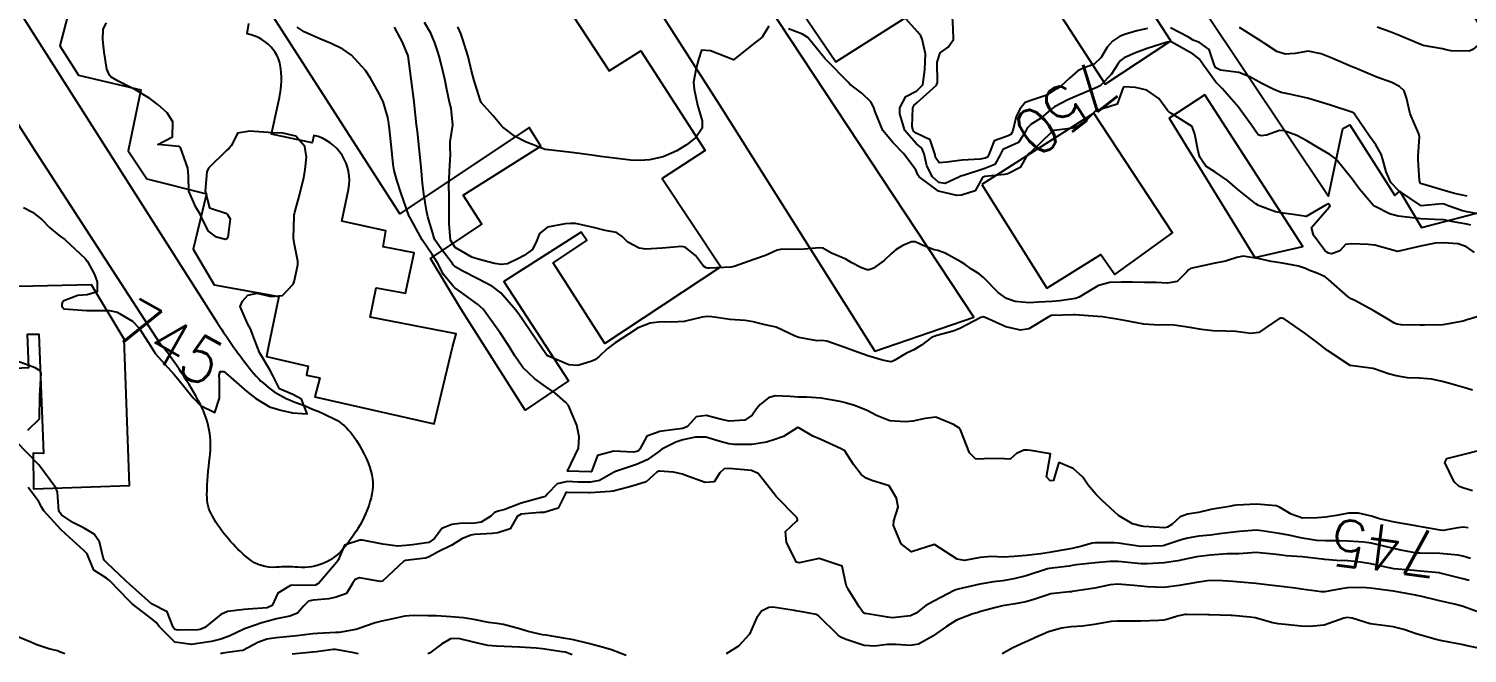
# Model space of a CAD drawing. Header units: metres. Extents: x 298520 to 308411, y 7433745 to 7450750.
# Drawn here: x 305375 to 305500.2, y 7436615.8 to 7436670.2 of the extents above; entities that cross this region are included whole.
import ezdxf
from ezdxf.enums import TextEntityAlignment as Align

# ---------------------------------------------------------------- set-up
doc = ezdxf.new("R2010")
doc.units = ezdxf.units.M
doc.header["$LTSCALE"] = 10
for name, color, linetype in [('Cotas', 45, 'Continuous'), ('Curvas de Nivel 1m', 11, 'Continuous'), ('Curvas de Nivel 5m', 15, 'Continuous'), ('Edificações', 30, 'Continuous'), ('Vias Primárias', 230, 'Continuous')]:
    doc.layers.add(name, color=color, linetype=linetype)
doc.styles.add('Style-STANDARD', font='STANDARD.shx')

msp = doc.modelspace()

# ---------------------------------------------------------------- linework, layer by layer
at = {"layer": 'Curvas de Nivel 1m', "flags": 128}
for points, elevation in [([(305472.35, 7436670.26), (305471.42, 7436670.05), (305470.35, 7436669.72), (305469.91, 7436669.57), (305469.3, 7436669.14), (305468.85, 7436668.63), (305468.33, 7436667.74), (305467.72, 7436667.16), (305466.71, 7436666.78), (305466.31, 7436666.57), (305465.56, 7436665.93), (305464.78, 7436665.2), (305464.48, 7436665.01), (305464.29, 7436664.91), (305463.51, 7436664.43), (305462.28, 7436664.02), (305461.71, 7436663.8), (305461.26, 7436663.24), (305460.92, 7436662.59), (305460.6, 7436661.25), (305460.48, 7436661.01), (305460.24, 7436660.92), (305459.01, 7436660.48), (305458.56, 7436659.27), (305458.44, 7436659.05), (305458.22, 7436658.95), (305457.81, 7436658.87), (305456.22, 7436658.79), (305454.91, 7436658.61), (305454.22, 7436658.57), (305453.91, 7436659.01), (305453.85, 7436659.33), (305453.45, 7436660.55), (305452.24, 7436661.14), (305451.98, 7436661.35), (305451.88, 7436661.72), (305451.93, 7436663.35), (305452.04, 7436663.59), (305452.28, 7436663.78), (305453.99, 7436665.32), (305454.08, 7436665.54), (305454.06, 7436667.32), (305454.33, 7436668.13), (305455.01, 7436668.64), (305455.49, 7436669.31), (305455.44, 7436670.22), (305455.39, 7436671.31)], 751), ([(305500.26, 7436626.77), (305499.84, 7436626.83), (305499.36, 7436626.78), (305498.09, 7436626.54), (305497.84, 7436626.55), (305496.34, 7436626.82), (305495.84, 7436626.92), (305495.72, 7436626.95), (305493.85, 7436627.25), (305492.55, 7436627.56), (305491.85, 7436627.79), (305490.71, 7436628.03), (305489.85, 7436628.03), (305488.8, 7436627.85), (305487.85, 7436627.69), (305487.15, 7436627.63), (305485.85, 7436627.62), (305484.85, 7436627.95), (305483.86, 7436628.56), (305483.57, 7436628.68), (305481.86, 7436628.82), (305480.13, 7436628.73), (305479.86, 7436628.7), (305479.47, 7436628.63), (305477.86, 7436628.35), (305476.79, 7436628.11), (305475.85, 7436627.95), (305475.2, 7436627.71), (305474.48, 7436627.07), (305474.09, 7436626.83), (305473.84, 7436626.78), (305472.05, 7436626.89), (305471.84, 7436626.92), (305471.06, 7436627.12), (305469.85, 7436627.83), (305468.41, 7436629.14), (305467.87, 7436629.7), (305467.2, 7436630.49), (305466.73, 7436631.17), (305465.89, 7436631.94), (305464.63, 7436632.46), (305464.26, 7436631.2), (305464.19, 7436630.9), (305463.89, 7436630.85), (305463.56, 7436631.21), (305463.91, 7436633.2), (305462.2, 7436633.51), (305461.92, 7436633.54), (305461.61, 7436633.54), (305460.95, 7436633.24), (305460.4, 7436632.75), (305459.91, 7436632.77), (305458.38, 7436632.79), (305457.91, 7436632.74), (305457.4, 7436632.77), (305456.88, 7436633.29), (305456.6, 7436633.97), (305456.08, 7436635.3), (305455.94, 7436635.48), (305455.47, 7436635.77), (305453.95, 7436636.39), (305453, 7436636.28), (305451.94, 7436636.07), (305451.29, 7436636.01), (305449.94, 7436636.08), (305448.79, 7436636.55), (305447.96, 7436636.98), (305446.86, 7436637.41), (305446.17, 7436637.63), (305445.97, 7436637.69), (305445.62, 7436637.77), (305443.97, 7436638.07), (305442.67, 7436638.16), (305441.97, 7436638.16), (305441.25, 7436638.2), (305439.97, 7436638.25), (305439.38, 7436638.08), (305438.65, 7436637.5), (305438.33, 7436637.13), (305437.95, 7436636.59), (305437.32, 7436636.15), (305435.94, 7436636.06), (305435.29, 7436636.2), (305433.95, 7436636.56), (305433.09, 7436636.43), (305432.33, 7436635.58), (305431.93, 7436635.41), (305430.33, 7436635.21), (305429.93, 7436635.17), (305428.78, 7436634.76), (305428.18, 7436633.63), (305428.06, 7436633.48), (305427.91, 7436633.41), (305427.64, 7436633.36), (305425.91, 7436633.43), (305424.5, 7436633.08), (305423.98, 7436631.68), (305423.94, 7436631.64), (305423.89, 7436631.63), (305421.89, 7436631.71), (305422.84, 7436633.7), (305422.9, 7436634.68), (305422.71, 7436635.7), (305421.96, 7436637.42), (305421.72, 7436637.71), (305420.77, 7436638.51), (305419.98, 7436639.07), (305419.04, 7436639.74), (305418, 7436640.73), (305417.3, 7436641.76), (305416.82, 7436642.57), (305416.03, 7436643.74), (305416, 7436643.78), (305415.94, 7436643.88), (305414.54, 7436645.8), (305414.06, 7436646.26), (305412.58, 7436647.31), (305412.08, 7436647.68), (305411.93, 7436647.82), (305411.1, 7436648.84), (305410.56, 7436649.84), (305410.11, 7436650.57), (305409.25, 7436651.86), (305408.15, 7436653.82), (305408.13, 7436653.85), (305408.12, 7436653.87), (305407.6, 7436655.31), (305407.41, 7436655.88), (305407.02, 7436657.06), (305406.8, 7436657.89), (305406.72, 7436658.41), (305406.56, 7436659.89), (305406.36, 7436661.79), (305406.35, 7436661.9), (305406.34, 7436661.99), (305406.26, 7436662.5), (305405.83, 7436663.9), (305405.39, 7436664.8), (305404.75, 7436665.92), (305404.3, 7436666.6), (305403.1, 7436667.93), (305402.33, 7436668.46), (305401.32, 7436668.94), (305400.34, 7436669.37), (305398.96, 7436669.98), (305398.35, 7436670.38)], 746), ([(305500.63, 7436638.76), (305499.98, 7436638.97), (305498.56, 7436639.36), (305497.99, 7436639.51), (305497.09, 7436639.71), (305495.99, 7436639.81), (305494.98, 7436639.84), (305493.99, 7436639.99), (305493.34, 7436640.19), (305492, 7436640.65), (305490, 7436640.89), (305488.02, 7436642.21), (305487.09, 7436642.93), (305486.04, 7436643.73), (305484.25, 7436644.96), (305484.05, 7436645.04), (305483.97, 7436645.04), (305483.79, 7436644.96), (305482.04, 7436643.79), (305481.36, 7436643.68), (305480.04, 7436643.86), (305479.16, 7436643.9), (305478.04, 7436643.93), (305477.05, 7436644.05), (305476.04, 7436644.22), (305474.69, 7436644.43), (305474.05, 7436644.44), (305473.36, 7436644.41), (305472.05, 7436644.5), (305470.37, 7436644.81), (305470.05, 7436644.87), (305468.44, 7436645.15), (305468.05, 7436645.18), (305468.02, 7436645.18), (305466.06, 7436645.32), (305465.91, 7436645.32), (305464.05, 7436645.27), (305463.99, 7436645.26), (305463.85, 7436645.2), (305462.04, 7436644.11), (305461.3, 7436643.98), (305460.04, 7436644.27), (305458.23, 7436645.09), (305458.05, 7436645.14), (305457.87, 7436645.09), (305456.04, 7436644.12), (305455.46, 7436643.89), (305454.03, 7436643.52), (305453.57, 7436643.33), (305452.68, 7436642.68), (305452.02, 7436642.28), (305451.39, 7436641.98), (305450.36, 7436641.37), (305450.13, 7436641.25), (305450.01, 7436641.23), (305449.3, 7436641.38), (305448.02, 7436641.75), (305446.79, 7436642.18), (305446.02, 7436642.47), (305444.44, 7436643.03), (305444.03, 7436643.07), (305443.62, 7436643.04), (305442.03, 7436643.33), (305441.71, 7436643.47), (305440.04, 7436644.24), (305439.08, 7436644.46), (305438.04, 7436644.71), (305437.35, 7436644.82), (305436.05, 7436644.91), (305434.46, 7436645.15), (305434.05, 7436645.18), (305433.59, 7436645.1), (305432.04, 7436644.75), (305430.96, 7436644.68), (305430.04, 7436644.71), (305429.07, 7436644.59), (305428.04, 7436644.18), (305427.19, 7436643.64), (305426.02, 7436642.87), (305425.34, 7436642.35), (305424.6, 7436641.67), (305424.27, 7436641.41), (305424.01, 7436641.29), (305422.79, 7436640.9), (305422, 7436640.96), (305420.24, 7436641.73), (305420.1, 7436641.81), (305420.01, 7436641.92), (305418.76, 7436643.74), (305418.04, 7436644.81), (305417.66, 7436645.37), (305417.37, 7436645.76), (305416.07, 7436647.24), (305415.36, 7436647.79), (305414.09, 7436648.45), (305412.79, 7436649.12), (305412.1, 7436649.51), (305411.94, 7436649.66), (305411.84, 7436649.82), (305410.89, 7436651.07), (305410.34, 7436651.85), (305410.27, 7436651.99), (305410.14, 7436652.51), (305409.74, 7436653.85), (305409.61, 7436654.4), (305409.39, 7436655.86), (305409.27, 7436656.77), (305409.17, 7436657.86), (305409.07, 7436659.01), (305408.97, 7436659.86), (305408.82, 7436661.29), (305408.75, 7436661.87), (305408.57, 7436663.56), (305408.54, 7436663.87), (305408.29, 7436665.87), (305408.03, 7436667.87), (305407.54, 7436669.08), (305407.09, 7436669.89), (305406.83, 7436670.37)], 747), ([(305501.53, 7436645.29), (305500.05, 7436644.85), (305500, 7436644.83), (305499.83, 7436644.77), (305498.05, 7436644.44), (305496.46, 7436644.41), (305496.05, 7436644.42), (305494.43, 7436644.46), (305494.05, 7436644.51), (305493.81, 7436644.61), (305493.43, 7436644.85), (305492.06, 7436645.67), (305490.41, 7436646.56), (305490.08, 7436646.72), (305489.81, 7436646.89), (305488.1, 7436648.4), (305487.81, 7436648.63), (305487.17, 7436648.92), (305486.39, 7436649.22), (305486.11, 7436649.34), (305485.5, 7436649.55), (305484.11, 7436649.81), (305483.11, 7436649.97), (305482.12, 7436650.2), (305480.69, 7436650.43), (305480.12, 7436650.32), (305479.15, 7436649.98), (305478.11, 7436649.8), (305476.51, 7436649.45), (305476.11, 7436649.34), (305475.92, 7436649.25), (305475.78, 7436649.06), (305474.95, 7436648.21), (305474.09, 7436648.07), (305473.12, 7436648.12), (305472.09, 7436648.14), (305471.06, 7436648.15), (305470.09, 7436648.17), (305469.09, 7436648.14), (305468.09, 7436647.86), (305466.93, 7436647.17), (305466.41, 7436646.85), (305466.08, 7436646.75), (305464.74, 7436646.53), (305464.07, 7436646.48), (305462.87, 7436646.42), (305462.07, 7436646.35), (305460.83, 7436646.49), (305460.08, 7436646.75), (305459.36, 7436647.26), (305458.1, 7436648.57), (305457.71, 7436648.88), (305457.05, 7436649.29), (305456.5, 7436649.69), (305456.11, 7436649.93), (305454.75, 7436650.68), (305454.12, 7436650.91), (305453.78, 7436650.99), (305452.9, 7436651.34), (305452.13, 7436651.67), (305451.81, 7436651.67), (305451.07, 7436651.36), (305450.48, 7436651.01), (305450.12, 7436650.69), (305449.44, 7436650.05), (305448.51, 7436649.39), (305448.23, 7436649.26), (305448.1, 7436649.23), (305447.95, 7436649.24), (305447.48, 7436649.4), (305446.58, 7436649.89), (305446.11, 7436650.17), (305444.87, 7436650.68), (305444.12, 7436651.11), (305443.81, 7436651.14), (305442.12, 7436651.01), (305440.56, 7436651.05), (305440.12, 7436650.96), (305439.13, 7436650.48), (305438.11, 7436650.14), (305436.38, 7436649.54), (305436.1, 7436649.47), (305434.27, 7436649.39), (305434.1, 7436649.37), (305433.94, 7436649.4), (305433.73, 7436649.57), (305433.02, 7436650.48), (305432.12, 7436651.21), (305431.81, 7436651.28), (305430.13, 7436651.13), (305428.7, 7436651.05), (305428.13, 7436651.13), (305427.15, 7436651.64), (305426.63, 7436652.15), (305426.14, 7436652.48), (305425.16, 7436652.65), (305424.15, 7436652.91), (305422.58, 7436653.26), (305422.15, 7436653.28), (305421.69, 7436653.24), (305420.15, 7436652.95), (305419.46, 7436652.41), (305419.2, 7436651.74), (305418.85, 7436651.02), (305418.11, 7436650.48), (305417.63, 7436650.23), (305416.65, 7436649.77), (305416.1, 7436649.7), (305415.52, 7436649.79), (305414.11, 7436650.17), (305413.57, 7436650.34), (305412.12, 7436651.17), (305411.71, 7436651.83), (305411.59, 7436653.27), (305411.6, 7436653.83), (305411.59, 7436655.25), (305411.58, 7436655.83), (305411.56, 7436656.45), (305411.62, 7436657.83), (305411.7, 7436659.31), (305411.68, 7436659.83), (305411.68, 7436660.38), (305411.91, 7436661.83), (305411.75, 7436663.31), (305411.63, 7436663.83), (305411.39, 7436664.94), (305411.2, 7436665.84), (305410.87, 7436667.29), (305410.71, 7436667.84), (305410.62, 7436668.14), (305410.33, 7436669.01), (305409.98, 7436669.85), (305409.44, 7436670.77)], 748), ([(305439.4, 7436670.45), (305438.82, 7436669.51), (305438.56, 7436669.29), (305438.34, 7436669.11), (305436.32, 7436667.54), (305434.33, 7436668.31), (305433.54, 7436668.36), (305433.29, 7436667.57), (305433.08, 7436666.8), (305432.86, 7436665.57), (305432.9, 7436664.97), (305433.2, 7436663.57), (305433.61, 7436662.21), (305433.61, 7436661.57), (305433.05, 7436660.76), (305432.23, 7436660.11), (305431.41, 7436659.59), (305430.22, 7436659.07), (305429.03, 7436658.81), (305428.21, 7436658.75), (305427.36, 7436658.79), (305426.22, 7436658.93), (305424.77, 7436659.12), (305424.22, 7436659.19), (305422.49, 7436659.42), (305422.22, 7436659.46), (305422, 7436659.48), (305420.22, 7436659.68), (305419.94, 7436659.73), (305418.23, 7436660.39), (305417.33, 7436660.86), (305416.25, 7436661.66), (305416.14, 7436661.78), (305415.41, 7436662.64), (305414.38, 7436663.8), (305414.28, 7436664.03), (305413.72, 7436665.81), (305413.53, 7436666.58), (305413.24, 7436667.81), (305412.76, 7436669.39), (305412.61, 7436669.82), (305412.35, 7436670.4)], 749), ([(305500.81, 7436650.76), (305500.13, 7436651.25), (305499.41, 7436651.5), (305498.13, 7436651.6), (305497.39, 7436651.55), (305496.13, 7436651.3), (305495.74, 7436651.21), (305494.12, 7436650.84), (305492.13, 7436651.38), (305491.57, 7436651.44), (305490.13, 7436651.5), (305489.6, 7436651.43), (305489.09, 7436650.9), (305488.4, 7436650.63), (305488.12, 7436650.7), (305487.98, 7436650.77), (305487.8, 7436650.91), (305486.81, 7436652.27), (305486.62, 7436652.93), (305488.17, 7436654.7), (305488.25, 7436654.83), (305488.21, 7436654.91), (305488.17, 7436654.95), (305488.07, 7436655.01), (305487.92, 7436654.91), (305486.16, 7436653.87), (305485.24, 7436654.03), (305484.17, 7436654.18), (305483.49, 7436654.3), (305482.17, 7436654.79), (305482.03, 7436654.85), (305481.8, 7436654.99), (305480.19, 7436656.27), (305479.32, 7436657.02), (305478.21, 7436657.76), (305477.45, 7436658.27), (305476.92, 7436659.05), (305476.76, 7436659.58), (305476.47, 7436661.06), (305476.25, 7436661.73), (305474.55, 7436662.8), (305474.27, 7436662.94), (305474.12, 7436663.08), (305473.34, 7436664.15), (305472.29, 7436664.89), (305471.31, 7436665.12), (305470.29, 7436665.19), (305470.26, 7436665.16), (305470.25, 7436665.13), (305469.73, 7436663.68), (305468.27, 7436663.2), (305467.91, 7436663.16), (305467.1, 7436662.33), (305466.25, 7436661.72), (305465.86, 7436661.58), (305464.25, 7436661.36), (305464.13, 7436661.32), (305463.99, 7436661.2), (305462.23, 7436659.51), (305462.06, 7436659.39), (305461.9, 7436659.23), (305461.29, 7436658.16), (305460.21, 7436657.6), (305459.92, 7436657.54), (305458.2, 7436657.36), (305458, 7436657.27), (305457.35, 7436656.12), (305456.18, 7436655.74), (305455.76, 7436655.72), (305454.18, 7436656.09), (305452.49, 7436657.35), (305452.38, 7436657.52), (305452.21, 7436657.95), (305451.13, 7436659.36), (305450.23, 7436660.3), (305449.34, 7436661.38), (305448.66, 7436662.99), (305448.53, 7436663.39), (305448.28, 7436663.86), (305447.49, 7436664.61), (305446.46, 7436665.42), (305446.3, 7436665.57), (305444.47, 7436667.44), (305444.32, 7436667.6), (305442.81, 7436669.46), (305442.35, 7436669.76), (305441.11, 7436670.24)], 749), ([(305501.47, 7436654.06), (305500.17, 7436654.3), (305499.78, 7436654.39), (305498.62, 7436654.79), (305498.18, 7436654.95), (305497.99, 7436654.99), (305496.17, 7436654.82), (305494.19, 7436656.14), (305493.54, 7436656.85), (305493.14, 7436657.78), (305492.84, 7436658.86), (305492.69, 7436659.32), (305492.24, 7436660.11), (305491.68, 7436660.88), (305490.44, 7436662.72), (305490.31, 7436662.89), (305490.27, 7436662.92), (305490.22, 7436662.95), (305488.28, 7436663.57), (305487.25, 7436663.9), (305486.29, 7436664.19), (305484.71, 7436664.54), (305484.29, 7436664.61), (305484, 7436664.68), (305483.31, 7436664.97), (305482.3, 7436665.46), (305481.26, 7436666.05), (305480.31, 7436666.43), (305478.72, 7436666.62), (305478.32, 7436666.83), (305478.2, 7436667.03), (305477.73, 7436668.43), (305476.89, 7436669.05), (305476.48, 7436669.19), (305476.34, 7436669.25), (305475.92, 7436669.49), (305474.36, 7436670.32)], 751), ([(305500.19, 7436655.65), (305499.09, 7436655.88), (305498.19, 7436656.14), (305496.33, 7436656.69), (305496.2, 7436656.73), (305496.09, 7436656.82), (305496.02, 7436657.01), (305495.91, 7436658.82), (305495.92, 7436659.13), (305496.03, 7436660.82), (305495.98, 7436661.09), (305495.23, 7436662.83), (305494.91, 7436664.21), (305494.7, 7436664.84), (305494.3, 7436665.21), (305493.62, 7436665.54), (305492.31, 7436666.03), (305490.39, 7436666.82), (305490.32, 7436666.85), (305490.23, 7436666.89), (305488.33, 7436667.71), (305487.48, 7436668.06), (305486.34, 7436668.27), (305485.2, 7436668.08), (305484.33, 7436668.01), (305483.61, 7436668.24), (305482.5, 7436668.99), (305482.41, 7436669.06), (305482.34, 7436669.1), (305482.03, 7436669.31), (305480.36, 7436670.35)], 752), ([(305501.75, 7436669.56), (305501.76, 7436669.34), (305501.04, 7436668.76), (305500.67, 7436668.44), (305500.34, 7436668.28), (305498.8, 7436668.32), (305498.34, 7436668.4), (305498.03, 7436668.48), (305496.34, 7436668.79), (305496.21, 7436668.82), (305494.35, 7436669.63), (305493.48, 7436669.98), (305492.36, 7436670.36)], 753), ([(305500.65, 7436629.99), (305499.88, 7436630.23), (305499.48, 7436630.37), (305499.04, 7436630.78), (305498.23, 7436632.47), (305498.41, 7436632.79), (305499.92, 7436633.17), (305501.17, 7436633.51)], 747), ([(305500.36, 7436622.19), (305499.79, 7436622.33), (305497.94, 7436622.8), (305497.83, 7436622.83), (305497.79, 7436622.83), (305497.75, 7436622.84), (305495.8, 7436623.03), (305495.57, 7436623.05), (305493.8, 7436623.2), (305492.42, 7436623.48), (305491.8, 7436623.63), (305490.9, 7436623.78), (305489.8, 7436623.88), (305488.82, 7436623.92), (305487.8, 7436624), (305486.57, 7436624.16), (305485.81, 7436624.23), (305484.43, 7436624.33), (305483.81, 7436624.4), (305483.31, 7436624.47), (305481.81, 7436624.61), (305480.3, 7436624.51), (305479.81, 7436624.51), (305479.29, 7436624.5), (305477.81, 7436624.38), (305476.61, 7436624.24), (305475.8, 7436624.08), (305474.99, 7436623.88), (305473.8, 7436623.71), (305472.33, 7436623.63), (305471.8, 7436623.63), (305471.23, 7436623.68), (305469.8, 7436623.82), (305469.11, 7436623.83), (305467.8, 7436623.73), (305466.16, 7436623.54), (305465.8, 7436623.48), (305465.54, 7436623.44), (305463.79, 7436623.23), (305463.65, 7436623.2), (305461.79, 7436622.58), (305460.72, 7436622.31), (305459.78, 7436622.16), (305458.97, 7436622.07), (305457.78, 7436621.87), (305455.88, 7436621.41), (305455.77, 7436621.39), (305455.7, 7436621.38), (305455.53, 7436621.3), (305454.37, 7436620.7), (305453.76, 7436620.39), (305453.07, 7436620.01), (305452.23, 7436619.34), (305451.74, 7436619.1), (305450.17, 7436618.94), (305449.74, 7436618.98), (305447.83, 7436619.3), (305447.74, 7436619.31), (305447.68, 7436619.33), (305447.62, 7436619.39), (305447.27, 7436619.88), (305446.3, 7436621.41), (305446.14, 7436621.78), (305445.79, 7436623.42), (305443.8, 7436624.09), (305442.04, 7436623.71), (305441.8, 7436623.77), (305440.93, 7436625.48), (305440.85, 7436626.46), (305441.84, 7436627.37), (305441.9, 7436627.41), (305441.91, 7436627.47), (305441.9, 7436627.53), (305441.84, 7436627.67), (305440.04, 7436629.49), (305439.87, 7436629.72), (305438.48, 7436631.5), (305437.9, 7436631.76), (305436.27, 7436631.91), (305435.9, 7436631.94), (305435.53, 7436631.91), (305435.14, 7436631.55), (305434.66, 7436630.78), (305433.88, 7436630.72), (305432.11, 7436631.36), (305431.89, 7436631.45), (305431.1, 7436631.6), (305429.89, 7436631.7), (305429.82, 7436631.69), (305429.67, 7436631.61), (305428.74, 7436630.76), (305427.88, 7436630.5), (305427.2, 7436630.31), (305425.87, 7436629.96), (305425.61, 7436629.92), (305423.86, 7436629.8), (305423.74, 7436629.8), (305421.87, 7436629.85), (305421.75, 7436629.83), (305421.67, 7436629.71), (305421.08, 7436628.48), (305419.85, 7436628.11), (305419.47, 7436628.11), (305417.84, 7436627.96), (305417.5, 7436627.76), (305416.9, 7436626.69), (305415.82, 7436626.34), (305415.32, 7436626.28), (305413.82, 7436626.18), (305413.48, 7436626.14), (305412.7, 7436625.81), (305411.81, 7436625.26), (305410.64, 7436624.68), (305409.8, 7436624.22), (305409.52, 7436624.13), (305407.79, 7436623.91), (305407.63, 7436623.87), (305405.78, 7436622.11), (305405.59, 7436622.09), (305403.78, 7436622.41), (305403.42, 7436622.28), (305403.18, 7436621.93), (305402.65, 7436621.04), (305401.75, 7436620.72), (305401.11, 7436620.59), (305399.75, 7436620.46), (305399.34, 7436620.38), (305398.93, 7436619.98), (305398.4, 7436619.32), (305397.73, 7436619.08), (305396.57, 7436618.84), (305395.73, 7436618.61), (305395.27, 7436618.49), (305393.96, 7436618.04), (305393.79, 7436617.97), (305393.72, 7436617.93), (305392.44, 7436617.32), (305391.71, 7436617.08), (305390.9, 7436616.88), (305389.7, 7436616.69), (305389.18, 7436616.61), (305387.7, 7436616.82), (305386.37, 7436618.13), (305386.1, 7436618.51), (305385.73, 7436618.82), (305384.01, 7436620.16), (305383.75, 7436620.41), (305382.04, 7436622.18), (305381.77, 7436622.37), (305380.67, 7436623.09), (305380.19, 7436624.2), (305380.09, 7436624.5), (305379.8, 7436624.8), (305378.21, 7436626.23), (305377.82, 7436626.6), (305376.32, 7436628.25), (305376.14, 7436628.55), (305375.85, 7436629.1), (305374.96, 7436630.27)], 744), ([(305501.02, 7436619.48), (305499.75, 7436619.93), (305499.09, 7436620.12), (305497.76, 7436620.42), (305496.11, 7436620.82), (305495.76, 7436620.88), (305495.69, 7436620.9), (305493.77, 7436621.24), (305493.29, 7436621.32), (305491.77, 7436621.52), (305491.08, 7436621.57), (305489.77, 7436621.53), (305489.21, 7436621.46), (305487.77, 7436621.2), (305487.51, 7436621.18), (305485.77, 7436621.41), (305485.22, 7436621.5), (305483.77, 7436621.69), (305482.97, 7436621.78), (305481.78, 7436621.91), (305480.77, 7436622.01), (305479.78, 7436622.08), (305478.91, 7436622.15), (305477.78, 7436622.17), (305476.79, 7436622.04), (305475.78, 7436621.87), (305475.11, 7436621.74), (305473.78, 7436621.57), (305472.32, 7436621.64), (305471.78, 7436621.68), (305471.16, 7436621.74), (305469.78, 7436621.85), (305469.12, 7436621.79), (305467.78, 7436621.5), (305465.8, 7436621.21), (305465.77, 7436621.2), (305465.75, 7436621.2), (305465.55, 7436621.18), (305463.96, 7436621.01), (305463.77, 7436620.97), (305462.46, 7436620.52), (305461.76, 7436620.33), (305460.84, 7436620.16), (305459.75, 7436619.96), (305459.17, 7436619.84), (305457.75, 7436619.44), (305457.61, 7436619.4), (305457.15, 7436619.28), (305455.74, 7436618.72), (305454.88, 7436618.16), (305453.72, 7436617.35), (305453.68, 7436617.32), (305452.42, 7436616.63), (305451.71, 7436616.52), (305450.48, 7436616.6), (305449.71, 7436616.59), (305448.62, 7436616.47), (305447.71, 7436616.53), (305446.05, 7436617.08), (305445.72, 7436617.22), (305445.44, 7436617.42), (305443.74, 7436619.11), (305443.53, 7436619.23), (305442.32, 7436619.46), (305441.74, 7436619.55), (305441.65, 7436619.56), (305439.75, 7436619.85), (305439.4, 7436619.84), (305438.78, 7436619.5), (305438.33, 7436618.91), (305437.72, 7436617.51), (305436.78, 7436616.45), (305435.7, 7436615.78)], 743), ([(305426.98, 7436615.64), (305425.7, 7436616.14), (305425.03, 7436616.34), (305423.71, 7436616.69), (305422.41, 7436617.01), (305421.71, 7436617.14), (305420.03, 7436617.42), (305419.72, 7436617.46), (305418.46, 7436617.74), (305417.72, 7436617.96), (305416.31, 7436618.36), (305415.73, 7436618.43), (305415, 7436618.52), (305413.73, 7436618.78), (305412.84, 7436618.92), (305411.73, 7436619.01), (305410.49, 7436619.09), (305409.74, 7436619.11), (305408.48, 7436619.12), (305407.73, 7436619.07), (305406.68, 7436618.84), (305405.73, 7436618.64), (305405.14, 7436618.5), (305403.72, 7436618), (305403.67, 7436617.98), (305403.45, 7436617.92), (305402, 7436617.65), (305401.72, 7436617.64), (305400.12, 7436617.56), (305399.72, 7436617.53), (305398.34, 7436617.36), (305397.71, 7436617.29), (305396.54, 7436617.18), (305395.71, 7436617.06), (305394.94, 7436616.79), (305393.69, 7436616.12), (305393.64, 7436616.09), (305393.34, 7436616.04), (305391.89, 7436615.86), (305391.69, 7436615.79)], 743), ([(305501.71, 7436616.16), (305499.93, 7436616.56), (305499.72, 7436616.6), (305498.77, 7436616.78), (305497.87, 7436616.94), (305497.72, 7436616.98), (305497.49, 7436617.04), (305495.73, 7436617.54), (305494.66, 7436617.91), (305493.74, 7436618.15), (305493.11, 7436618.22), (305491.74, 7436618.39), (305490.17, 7436618.89), (305489.74, 7436618.95), (305489.46, 7436618.89), (305487.74, 7436618.3), (305486.5, 7436618.17), (305485.74, 7436618.21), (305484.33, 7436618.36), (305483.74, 7436618.41), (305483.27, 7436618.5), (305481.74, 7436618.92), (305481.29, 7436618.99), (305479.74, 7436619.13), (305479.62, 7436619.14), (305477.75, 7436619.19), (305477.6, 7436619.19), (305475.75, 7436619.23), (305475.6, 7436619.21), (305474.98, 7436619.07), (305474.03, 7436618.79), (305473.74, 7436618.73), (305473.35, 7436618.7), (305471.74, 7436618.63), (305470.21, 7436618.65), (305469.74, 7436618.65), (305469.2, 7436618.6), (305467.73, 7436618.34), (305466.71, 7436618.19), (305465.73, 7436618.13), (305464.89, 7436618.03), (305463.73, 7436617.7), (305462.61, 7436617.22), (305462.01, 7436616.93), (305461.72, 7436616.8), (305460.64, 7436616.31), (305459.7, 7436615.8)], 742), ([(305378.13, 7436615.79), (305377.69, 7436615.97), (305377.5, 7436616.04), (305376.76, 7436616.24), (305375.7, 7436616.57), (305375.17, 7436616.8), (305373.71, 7436617.43)], 743), ([(305422.29, 7436615.7), (305421.7, 7436615.93), (305421.43, 7436615.98), (305419.7, 7436616.23), (305419.15, 7436616.29), (305417.7, 7436616.38), (305417.05, 7436616.41), (305415.7, 7436616.45), (305414.96, 7436616.53), (305413.71, 7436616.81), (305412.39, 7436617.14), (305411.71, 7436617.11), (305410.93, 7436616.62), (305409.88, 7436615.85), (305409.74, 7436615.8)], 742), ([(305403.69, 7436615.8), (305403, 7436615.93), (305401.7, 7436616.16), (305401.48, 7436616.16), (305400.03, 7436615.96), (305399.69, 7436615.93), (305397.92, 7436615.76)], 742)]:
    msp.add_lwpolyline(points, dxfattribs=dict(at, elevation=elevation))
at = {"layer": 'Curvas de Nivel 5m', "flags": 128}
for points, elevation in [([(305500.51, 7436653.12), (305500.16, 7436653.21), (305498.83, 7436653.46), (305498.16, 7436653.58), (305497.35, 7436653.62), (305496.16, 7436653.68), (305495.2, 7436653.8), (305494.16, 7436653.9), (305493.41, 7436654.1), (305492.17, 7436654.74), (305491.99, 7436654.87), (305490.82, 7436656.26), (305490.35, 7436656.89), (305490.21, 7436657.11), (305488.75, 7436658.9), (305488.23, 7436659.28), (305487.19, 7436659.88), (305486.24, 7436660.48), (305485.35, 7436660.95), (305484.25, 7436661.35), (305483.85, 7436661.36), (305482.71, 7436660.98), (305482.24, 7436660.9), (305481.99, 7436660.99), (305481.42, 7436661.83), (305480.58, 7436663.01), (305480.28, 7436663.4), (305478.85, 7436665.02), (305478.3, 7436665.59), (305477.23, 7436667.05), (305476.87, 7436667.6), (305476.33, 7436668.01), (305474.47, 7436669.08), (305474.34, 7436669.12), (305474.07, 7436669.08), (305472.34, 7436668.52), (305471.32, 7436668.13), (305470.33, 7436667.69), (305470, 7436667.46), (305469.79, 7436667.14), (305469.21, 7436666.24), (305468.3, 7436665.32), (305468.2, 7436665.25), (305468.01, 7436665.15), (305466.29, 7436664.42), (305465.43, 7436664.04), (305464.28, 7436663.43), (305463.96, 7436663.2), (305463.05, 7436662.43), (305462.25, 7436661.91), (305461.89, 7436661.59), (305461.72, 7436661.24), (305461.14, 7436660.33), (305460.23, 7436659.93), (305459.76, 7436659.73), (305459.54, 7436659.26), (305459.06, 7436658.42), (305458.21, 7436658.05), (305456.35, 7436657.45), (305456.2, 7436657.41), (305456.11, 7436657.39), (305455.95, 7436657.3), (305454.75, 7436656.76), (305454.2, 7436656.84), (305453.64, 7436657.33), (305453.17, 7436658.29), (305452.92, 7436659.34), (305452.72, 7436659.83), (305452.23, 7436660.23), (305451.24, 7436661.36), (305450.8, 7436662.83), (305450.82, 7436663.36), (305451.32, 7436664.32), (305452.29, 7436664.83), (305452.81, 7436665.34), (305452.98, 7436666.67), (305453.01, 7436667.34), (305453.05, 7436668.06), (305452.74, 7436669.34), (305452.62, 7436669.62), (305452.35, 7436669.97), (305451.09, 7436671.36)], 750), ([(305374.55, 7436654.67), (305375.32, 7436654.27), (305376.15, 7436653.61), (305376.8, 7436652.91), (305377.64, 7436652.24), (305378.13, 7436651.89), (305379.91, 7436650.21), (305380.1, 7436649.96), (305380.71, 7436648.82), (305380.96, 7436648.2), (305380.96, 7436647.31), (305380.07, 7436647.05), (305379.28, 7436647), (305378.06, 7436646.54), (305377.91, 7436646.37), (305377.87, 7436646.23), (305377.89, 7436646.07), (305378.05, 7436645.84), (305378.46, 7436645.81), (305380.05, 7436645.7), (305381.56, 7436645.7), (305382.05, 7436645.7), (305382.68, 7436645.54), (305384.04, 7436644.78), (305384.62, 7436644.15), (305385.71, 7436642.45), (305385.89, 7436642.14), (305386.01, 7436641.95), (305387.65, 7436640.12), (305387.81, 7436639.94), (305387.98, 7436639.74), (305389.3, 7436638.1), (305389.95, 7436637.43), (305391.2, 7436636.81), (305391.59, 7436638.07), (305391.59, 7436639.68), (305391.58, 7436640.07), (305391.66, 7436640.39), (305391.99, 7436640.38), (305392.35, 7436640.06), (305393.97, 7436638.64), (305394.77, 7436638.03), (305395.95, 7436637.31), (305396.95, 7436637.01), (305397.94, 7436636.77), (305399.22, 7436636.7), (305398.74, 7436637.98), (305397.97, 7436638.37), (305396.83, 7436638.86), (305396.23, 7436640.02), (305395.99, 7436640.54), (305395.08, 7436642.03), (305394.51, 7436643.55), (305394.33, 7436644.04), (305394.04, 7436644.57), (305393.39, 7436646.05), (305393.59, 7436646.51), (305394.07, 7436647.02), (305394.89, 7436647.21), (305396.07, 7436646.92), (305397.08, 7436646.99), (305398, 7436647.99), (305398.09, 7436648.2), (305398.42, 7436649.67), (305398.42, 7436649.99), (305398.12, 7436651.44), (305398.05, 7436651.99), (305398.09, 7436653.92), (305398.1, 7436653.99), (305398.16, 7436654.25), (305398.54, 7436655.62), (305398.63, 7436655.99), (305398.93, 7436657.25), (305399.05, 7436657.98), (305399.16, 7436659.04), (305399.03, 7436659.98), (305398.24, 7436660.88), (305397.12, 7436661.13), (305396.24, 7436661.18), (305395.02, 7436661.25), (305394.24, 7436661.32), (305393.16, 7436661.13), (305392.64, 7436660.06), (305392.45, 7436659.83), (305392.22, 7436659.64), (305390.65, 7436658.08), (305390.51, 7436657.78), (305390.36, 7436656.09), (305390.72, 7436654.65), (305392.15, 7436654.17), (305392.31, 7436654.06), (305392.53, 7436653.67), (305392.32, 7436652.06), (305392.25, 7436651.94), (305392.13, 7436651.88), (305391.34, 7436652.07), (305390.65, 7436652.6), (305390.15, 7436653.57), (305389.92, 7436654.09), (305389.55, 7436654.7), (305388.93, 7436656.1), (305388.91, 7436657.39), (305388.84, 7436658.1), (305388.22, 7436659.88), (305388.09, 7436659.98), (305386.22, 7436660.14), (305387.52, 7436660.83), (305387.53, 7436662.12), (305387.05, 7436662.92), (305386.27, 7436663.61), (305385.54, 7436664.15), (305384.28, 7436664.9), (305382.79, 7436665.67), (305382.29, 7436665.95), (305382.15, 7436666.04), (305382.03, 7436666.18), (305381.79, 7436666.7), (305381.55, 7436668.19), (305381.45, 7436669.31), (305381.48, 7436670.19), (305381.78, 7436670.76)], 745), ([(305374.92, 7436635.27), (305375.93, 7436636.26), (305375.96, 7436638.26), (305376.08, 7436640.26), (305375.99, 7436640.43), (305375.56, 7436640.69), (305374, 7436641.29)], 745), ([(305500.48, 7436624.09), (305499.81, 7436624.29), (305499.41, 7436624.38), (305497.81, 7436624.54), (305496.08, 7436624.55), (305495.81, 7436624.57), (305494.41, 7436624.83), (305493.81, 7436624.96), (305493.66, 7436625), (305491.82, 7436625.43), (305491.19, 7436625.51), (305489.82, 7436625.59), (305489.1, 7436625.62), (305487.82, 7436625.62), (305487.09, 7436625.66), (305485.83, 7436625.86), (305484.66, 7436626.12), (305483.83, 7436626.27), (305482.31, 7436626.51), (305481.84, 7436626.55), (305480.38, 7436626.46), (305479.83, 7436626.39), (305478.63, 7436626.23), (305477.83, 7436626.14), (305476.83, 7436626.05), (305475.83, 7436625.88), (305475.21, 7436625.68), (305473.82, 7436625.23), (305473.69, 7436625.21), (305471.81, 7436625.13), (305471.79, 7436625.13), (305469.82, 7436625.43), (305469.5, 7436625.45), (305467.82, 7436625.46), (305467.54, 7436625.43), (305466.65, 7436625.17), (305465.81, 7436624.96), (305464.31, 7436624.7), (305463.81, 7436624.61), (305463.09, 7436624.49), (305461.8, 7436624.36), (305460.77, 7436624.27), (305459.8, 7436624.22), (305458.79, 7436624.27), (305457.8, 7436624.18), (305456.42, 7436623.91), (305455.8, 7436624.03), (305453.81, 7436625.32), (305451.81, 7436624.68), (305450.91, 7436625.36), (305450.25, 7436626.96), (305450.27, 7436627.37), (305450.65, 7436628.57), (305450.53, 7436629.36), (305449.88, 7436630.42), (305448.38, 7436630.89), (305447.89, 7436631.08), (305447.45, 7436631.4), (305446.77, 7436632.27), (305446.04, 7436633.42), (305445.98, 7436633.49), (305445.91, 7436633.54), (305445.69, 7436633.65), (305443.92, 7436634.45), (305443.24, 7436634.76), (305442.01, 7436635.47), (305441.93, 7436635.49), (305441.91, 7436635.49), (305441.86, 7436635.47), (305440.68, 7436634.73), (305439.92, 7436634.45), (305439.19, 7436634.22), (305437.92, 7436634.02), (305436.4, 7436634.01), (305435.92, 7436634.08), (305435.17, 7436634.29), (305433.92, 7436634.66), (305433.02, 7436634.67), (305431.92, 7436634.42), (305431.3, 7436634.22), (305430.1, 7436633.61), (305429.99, 7436633.53), (305429.91, 7436633.47), (305428.83, 7436632.69), (305427.9, 7436632.29), (305426.05, 7436631.66), (305425.94, 7436631.61), (305425.89, 7436631.58), (305424.68, 7436630.88), (305423.88, 7436630.73), (305422.82, 7436630.75), (305421.88, 7436630.79), (305420.98, 7436630.61), (305420.14, 7436629.73), (305420.02, 7436629.57), (305419.86, 7436629.48), (305418.5, 7436629.1), (305417.85, 7436628.9), (305416.44, 7436628.36), (305415.85, 7436628.21), (305415.52, 7436628.11), (305415.2, 7436627.79), (305414.37, 7436627.26), (305413.83, 7436627.17), (305412.51, 7436627.13), (305411.83, 7436627.06), (305410.96, 7436626.7), (305410.32, 7436625.84), (305409.81, 7436625.48), (305408.39, 7436625.28), (305407.81, 7436625.22), (305407.1, 7436625.17), (305405.81, 7436625.34), (305404.05, 7436625.68), (305403.81, 7436625.7), (305402.49, 7436625.25), (305401.93, 7436623.94), (305401.88, 7436623.86), (305401.79, 7436623.76), (305400.24, 7436621.96), (305399.96, 7436621.77), (305399.77, 7436621.74), (305397.99, 7436621.76), (305397.77, 7436621.74), (305396.69, 7436621.07), (305396.17, 7436620.01), (305395.74, 7436619.8), (305394.1, 7436619.68), (305393.74, 7436619.66), (305392.31, 7436619.48), (305391.73, 7436619.21), (305390.33, 7436618.08), (305389.91, 7436617.9), (305389.72, 7436617.87), (305387.99, 7436617.84), (305387.72, 7436617.9), (305387.58, 7436618.11), (305387.06, 7436619.45), (305385.74, 7436620.11), (305385.69, 7436620.14), (305383.77, 7436621.85), (305383.45, 7436622.16), (305381.79, 7436623.73), (305381.56, 7436623.95), (305381.47, 7436624.18), (305381.17, 7436625.56), (305380.68, 7436626.2), (305379.82, 7436626.73), (305378.83, 7436627.22), (305377.84, 7436627.9), (305377.63, 7436628.23), (305377.49, 7436629.86), (305377.37, 7436630.24), (305375.89, 7436632.26), (305373.91, 7436634.28)], 745)]:
    msp.add_lwpolyline(points, dxfattribs=dict(at, elevation=elevation))
at = {"layer": 'Edificações'}
for points in [[(305464.88, 7436671.27), (305468.69, 7436665.41), (305474.38, 7436669.17), (305447.15, 7436711.13)], [(305441.9, 7436672.26), (305445.25, 7436667.35), (305462.03, 7436678.03)], [(305418.64, 7436677.09), (305425.52, 7436666.56), (305428.26, 7436668.31), (305433.86, 7436659.64), (305430.13, 7436657.18), (305435.22, 7436649.5), (305425.13, 7436642.83), (305420.65, 7436649.84), (305423.58, 7436651.78), (305423.07, 7436652.53), (305416.33, 7436648.21), (305421.96, 7436639.58), (305418.2, 7436637.01), (305412.61, 7436645.84), (305409.95, 7436650.23), (305414.43, 7436653.2), (305412.81, 7436655.74), (305419.55, 7436660.02), (305418.55, 7436661.63), (305407.28, 7436654.12), (305396.31, 7436671.25)], [(305473.61, 7436677.4), (305488.12, 7436655.66), (305489.36, 7436661.56), (305489.98, 7436661.87), (305493.87, 7436655.72), (305494.33, 7436656.08), (305496.2, 7436652.92), (305510.22, 7436656.58), (305505.23, 7436663.94), (305501.95, 7436669.39), (305500.79, 7436671.33)], [(305370.17, 7436640.5), (305375.02, 7436640.72), (305374.9, 7436643.64), (305375.88, 7436643.64), (305376.27, 7436633.24), (305375.37, 7436633.27), (305375.4, 7436630.15), (305383.76, 7436630.46), (305383.31, 7436643.19), (305380.46, 7436647.93), (305374.07, 7436647.78)]]:
    msp.add_lwpolyline(points, dxfattribs=at)
msp.add_lwpolyline([(305379.01, 7436673.78), (305377.7, 7436668.74), (305379.32, 7436666.19), (305384.76, 7436664.91), (305383.66, 7436659.6), (305385.27, 7436657.17), (305390.46, 7436655.85), (305389.31, 7436651.05), (305391.14, 7436647.94), (305396.76, 7436646.91), (305395.83, 7436642.45), (305395.7, 7436641.69), (305399.33, 7436640.84), (305399.18, 7436640.07), (305400.32, 7436639.82), (305399.9, 7436638.18), (305410.29, 7436635.81), (305411.87, 7436642.51), (305412.2, 7436643.66), (305404.71, 7436645.1), (305405.24, 7436647.66), (305407.78, 7436647.2), (305408.53, 7436650.71), (305405.84, 7436651.25), (305406.08, 7436652.62), (305402.25, 7436653.49), (305402.82, 7436656.24, 0.407055), (305399.8, 7436660.95), (305399.66, 7436660.3), (305396.12, 7436661.06), (305396.82, 7436664.25, 0.099946), (305396.88, 7436667.1, 0.120232), (305396.31, 7436668.37, 0.17879), (305394.01, 7436669.8), (305394.14, 7436670.7)], format="xyb", dxfattribs=at)
for points in [[(305477.36, 7436664.48), (305474.26, 7436662.46), (305481.7, 7436650.3), (305485.89, 7436651.27)], [(305457.93, 7436656.68), (305463.59, 7436647.63), (305468.31, 7436650.57), (305469.52, 7436648.83), (305474.55, 7436652.46), (305467.69, 7436662.89)]]:
    msp.add_lwpolyline(points, close=True, dxfattribs=at)
at = {"layer": 'Vias Primárias', "elevation": 745.68}
msp.add_lwpolyline([(305411.37, 7436700.73), (305435.12, 7436663.6), (305448.64, 7436642.14), (305457.26, 7436645.1), (305437.28, 7436675.4)], dxfattribs=at)
msp.add_lwpolyline([(305371.34, 7436676.17), (305391.44, 7436644.59, 0.026072), (305394.39, 7436640.44, 0.139163), (305398.24, 7436637.68, -0.02548), (305401.41, 7436636.35, -0.111883), (305402.99, 7436635.09, -0.086312), (305404.68, 7436632.02, -0.146834), (305404.79, 7436629.37, -0.078982), (305403.64, 7436626.71, -0.02171), (305402.56, 7436625.16, -0.255747), (305398.43, 7436623.33, 0.04193), (305396.56, 7436623.33, -0.193879), (305394.11, 7436624.09, -0.093568), (305390.98, 7436627.79, -0.135903), (305390.51, 7436629.65, -0.02596), (305390.76, 7436632.92, 0.155109), (305389.94, 7436637.5, 0.047375), (305386.41, 7436642.86), (305375.61, 7436659.51), (305365.71, 7436675.02)], format="xyb", dxfattribs=at)

# ---------------------------------------------------------------- texts
at = {"layer": 'Cotas', "style": 'Style-STANDARD'}
for s, rotation, p in [('750', 218.2558, (305465.19, 7436663.31, 750)), ('745', 330.5504, (305387.33, 7436642.91, 745)), ('745', 172.594, (305492.97, 7436625, 745))]:
    msp.add_text(s, height=4, rotation=rotation, dxfattribs=at).set_placement(p, align=Align.MIDDLE_CENTER)

doc.saveas('drawing.dxf')
